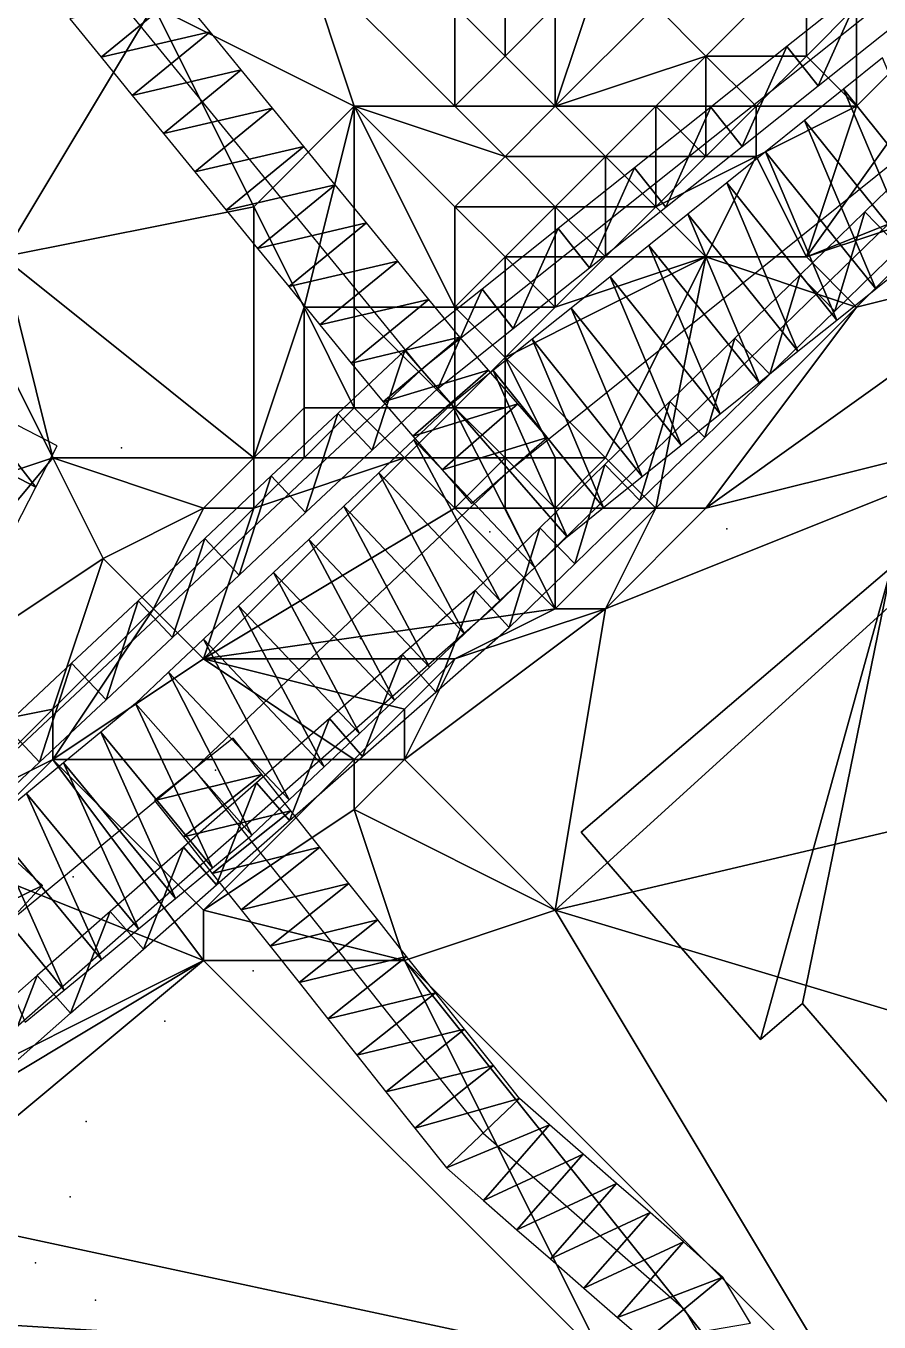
# Model space of a CAD drawing. Header units: metres. Extents: x -1103 to 901, y -902 to 905.
# Drawn here: x -177.1 to -143.1, y 219.6 to 271.2 of the extents above; entities that cross this region are included whole.
import ezdxf

# ---------------------------------------------------------------- set-up
doc = ezdxf.new("R2010")
doc.units = ezdxf.units.M
for name, color, linetype in [('OSM_BUILDING_FOOTPRINTS', 7, 'CONTINUOUS'), ('OSM_BUILDING_ROOFS', 1, 'CONTINUOUS'), ('OSM_BUILDING_WALLS', 8, 'CONTINUOUS'), ('OSM_ROAD_AXES', 2, 'CONTINUOUS'), ('OSM_ROAD_SURFACE', 9, 'CONTINUOUS'), ('OSM_TERRAIN', 3, 'CONTINUOUS'), ('OSM_TREES', 3, 'CONTINUOUS'), ('OSM_WATER_SURFACE', 5, 'CONTINUOUS'), ('OSM_WATERWAYS', 5, 'CONTINUOUS')]:
    doc.layers.add(name, color=color, linetype=linetype)

msp = doc.modelspace()

# ---------------------------------------------------------------- linework, layer by layer
at = {"layer": 'OSM_BUILDING_FOOTPRINTS'}
msp.add_polyline3d([(-154.963, 239.106, 18.336), (-142.616, 249.646, 18.336), (-141.477, 248.329, 18.336), (-126.157, 261.412, 18.336), (-118.187, 252.189, 18.336), (-119.325, 251.227, 18.336), (-117.524, 249.148, 18.336), (-142.395, 227.926, 18.336), (-146.153, 232.283, 18.336), (-147.833, 230.845, 18.336), (-154.963, 239.106, 18.336)], close=True, dxfattribs=at)
at = {"layer": 'OSM_BUILDING_ROOFS'}
for points in [[(-142.616, 249.646, 39.536), (-154.963, 239.106, 39.536), (-147.833, 230.845, 39.536)], [(-142.616, 249.646, 39.536), (-147.833, 230.845, 39.536), (-146.153, 232.283, 39.536)], [(-142.616, 249.646, 39.536), (-146.153, 232.283, 39.536), (-142.395, 227.926, 39.536)]]:
    msp.add_3dface(points, dxfattribs=at)
at = {"layer": 'OSM_BUILDING_WALLS'}
for points in [[(-142.616, 249.646, 18.336), (-154.963, 239.106, 18.336), (-154.963, 239.106, 39.536)], [(-142.616, 249.646, 18.336), (-154.963, 239.106, 39.536), (-142.616, 249.646, 39.536)], [(-154.963, 239.106, 18.336), (-147.833, 230.845, 18.336), (-147.833, 230.845, 39.536)], [(-154.963, 239.106, 18.336), (-147.833, 230.845, 39.536), (-154.963, 239.106, 39.536)], [(-147.833, 230.845, 18.336), (-146.153, 232.283, 18.336), (-146.153, 232.283, 39.536)], [(-147.833, 230.845, 18.336), (-146.153, 232.283, 39.536), (-147.833, 230.845, 39.536)], [(-146.153, 232.283, 18.336), (-142.395, 227.926, 18.336), (-142.395, 227.926, 39.536)], [(-146.153, 232.283, 18.336), (-142.395, 227.926, 39.536), (-146.153, 232.283, 39.536)]]:
    msp.add_3dface(points, dxfattribs=at)
at = {"layer": 'OSM_ROAD_AXES'}
for points in [[(-157.826, 253.505, 19.336), (-161.33, 257.519, 19.095), (-183.747, 284.924, 15.418), (-208.994, 315.767, 14.23), (-234.639, 347.573, 15.628), (-256.57, 375.209, 14.917), (-282.181, 405.676, 12.154), (-361.261, 499.721, 16.837)], [(-244.012, 181.29, 16.961), (-177.778, 235.512, 19.979), (-170.394, 241.606, 19.706), (-157.826, 253.505, 19.336), (-77.255, 318.222, 13.765)], [(-170.394, 241.606, 19.706), (-158.876, 227.118, 20.064), (-150.873, 220.118, 19.975), (-144.384, 209.103, 19.916), (-138.902, 197.182, 19.423), (-129.672, 178.669, 18.729), (-124.664, 167.234, 18.428), (-123.05, 163.739, 18.362)]]:
    msp.add_polyline3d(points, dxfattribs=at)
at = {"layer": 'OSM_ROAD_SURFACE'}
for points in [[(-170.99, 272.488, 17.378), (-175.332, 271.478, 17.269), (-174.086, 269.955, 17.486)], [(-169.745, 270.965, 17.611), (-170.99, 272.488, 17.378), (-174.086, 269.955, 17.486)], [(-169.745, 270.965, 17.611), (-174.086, 269.955, 17.486), (-172.841, 268.433, 17.714)], [(-168.5, 269.443, 17.84), (-169.745, 270.965, 17.611), (-172.841, 268.433, 17.714)], [(-140.14, 263.222, 18.858), (-142.974, 269.924, 18.487), (-144.523, 268.679, 18.585)], [(-168.5, 269.443, 17.84), (-172.841, 268.433, 17.714), (-171.596, 266.91, 17.951)], [(-167.254, 267.92, 18.067), (-168.5, 269.443, 17.84), (-171.596, 266.91, 17.951)], [(-141.689, 261.977, 18.946), (-144.523, 268.679, 18.585), (-146.073, 267.435, 18.773)], [(-141.689, 261.977, 18.946), (-140.14, 263.222, 18.858), (-144.523, 268.679, 18.585)], [(-167.254, 267.92, 18.067), (-171.596, 266.91, 17.951), (-170.35, 265.388, 18.187)], [(-166.009, 266.398, 18.294), (-167.254, 267.92, 18.067), (-170.35, 265.388, 18.187)], [(-143.238, 260.733, 19.033), (-146.073, 267.435, 18.773), (-147.622, 266.19, 19.018)], [(-143.238, 260.733, 19.033), (-141.689, 261.977, 18.946), (-146.073, 267.435, 18.773)], [(-166.009, 266.398, 18.294), (-170.35, 265.388, 18.187), (-169.105, 263.865, 18.423)], [(-164.763, 264.876, 18.386), (-166.009, 266.398, 18.294), (-169.105, 263.865, 18.423)], [(-144.788, 259.488, 19.162), (-147.622, 266.19, 19.018), (-149.171, 264.946, 19.08)], [(-144.788, 259.488, 19.162), (-143.238, 260.733, 19.033), (-147.622, 266.19, 19.018)], [(-164.763, 264.876, 18.386), (-169.105, 263.865, 18.423), (-167.859, 262.343, 18.606)], [(-163.518, 263.353, 18.637), (-164.763, 264.876, 18.386), (-167.859, 262.343, 18.606)], [(-146.337, 258.244, 19.292), (-149.171, 264.946, 19.08), (-150.721, 263.701, 19.112)], [(-146.337, 258.244, 19.292), (-144.788, 259.488, 19.162), (-149.171, 264.946, 19.08)], [(-147.887, 256.999, 19.422), (-150.721, 263.701, 19.112), (-152.27, 262.457, 19.246)], [(-147.887, 256.999, 19.422), (-146.337, 258.244, 19.292), (-150.721, 263.701, 19.112)], [(-163.518, 263.353, 18.637), (-167.859, 262.343, 18.606), (-166.614, 260.82, 18.643)], [(-162.273, 261.831, 18.768), (-163.518, 263.353, 18.637), (-166.614, 260.82, 18.643)], [(-149.436, 255.755, 19.551), (-152.27, 262.457, 19.246), (-153.82, 261.212, 19.433)], [(-149.436, 255.755, 19.551), (-147.887, 256.999, 19.422), (-152.27, 262.457, 19.246)], [(-162.273, 261.831, 18.768), (-166.614, 260.82, 18.643), (-165.369, 259.298, 18.742)], [(-161.027, 260.308, 18.9), (-162.273, 261.831, 18.768), (-165.369, 259.298, 18.742)], [(-150.986, 254.51, 19.681), (-153.82, 261.212, 19.433), (-155.369, 259.967, 19.596)], [(-150.986, 254.51, 19.681), (-149.436, 255.755, 19.551), (-153.82, 261.212, 19.433)], [(-161.027, 260.308, 18.9), (-165.369, 259.298, 18.742), (-164.123, 257.776, 18.886)], [(-159.801, 258.809, 19.089), (-161.027, 260.308, 18.9), (-164.123, 257.776, 18.886)], [(-152.535, 253.265, 19.784), (-155.369, 259.967, 19.596), (-156.919, 258.723, 19.716)], [(-152.535, 253.265, 19.784), (-150.986, 254.51, 19.681), (-155.369, 259.967, 19.596)], [(-159.801, 258.809, 19.089), (-164.123, 257.776, 18.886), (-162.858, 256.23, 18.98)], [(-158.655, 257.497, 19.598), (-159.801, 258.809, 19.089), (-162.858, 256.23, 18.98)], [(-154.085, 252.021, 19.834), (-156.919, 258.723, 19.716), (-158.468, 257.478, 19.645)], [(-154.085, 252.021, 19.834), (-152.535, 253.265, 19.784), (-156.919, 258.723, 19.716)], [(-158.655, 257.497, 19.598), (-162.858, 256.23, 18.98), (-161.669, 254.866, 19.55)], [(-157.487, 256.158, 19.582), (-158.655, 257.497, 19.598), (-161.669, 254.866, 19.55)], [(-155.527, 250.866, 19.875), (-158.468, 257.478, 19.645), (-160.125, 256.144, 19.251)], [(-155.527, 250.866, 19.875), (-154.085, 252.021, 19.834), (-158.468, 257.478, 19.645)], [(-179.389, 256.313, 18.689), (-180.234, 254.676, 18.794), (-176.679, 252.842, 18.863)], [(-179.389, 256.313, 18.689), (-176.679, 252.842, 18.863), (-175.835, 254.479, 18.756)], [(-157.487, 256.158, 19.582), (-161.669, 254.866, 19.55), (-160.501, 253.528, 19.554)], [(-156.816, 249.641, 19.692), (-160.125, 256.144, 19.251), (-161.629, 254.724, 19.611)], [(-156.319, 254.82, 19.469), (-157.487, 256.158, 19.582), (-160.501, 253.528, 19.554)], [(-156.816, 249.641, 19.692), (-155.527, 250.866, 19.875), (-160.125, 256.144, 19.251)], [(-180.234, 254.676, 18.794), (-177.524, 251.206, 18.986), (-176.679, 252.842, 18.863)], [(-158.212, 248.319, 19.903), (-161.629, 254.724, 19.611), (-163.025, 253.402, 19.745)], [(-158.212, 248.319, 19.903), (-156.816, 249.641, 19.692), (-161.629, 254.724, 19.611)], [(-156.319, 254.82, 19.469), (-160.501, 253.528, 19.554), (-159.332, 252.19, 19.691)], [(-159.609, 246.997, 19.848), (-163.025, 253.402, 19.745), (-164.421, 252.08, 19.722)], [(-159.609, 246.997, 19.848), (-158.212, 248.319, 19.903), (-163.025, 253.402, 19.745)], [(-161.005, 245.675, 19.747), (-164.421, 252.08, 19.722), (-165.818, 250.758, 19.698)], [(-161.005, 245.675, 19.747), (-159.609, 246.997, 19.848), (-164.421, 252.08, 19.722)], [(-162.402, 244.353, 19.73), (-165.818, 250.758, 19.698), (-167.214, 249.436, 19.675)], [(-162.402, 244.353, 19.73), (-161.005, 245.675, 19.747), (-165.818, 250.758, 19.698)], [(-163.798, 243.03, 19.715), (-167.214, 249.436, 19.675), (-168.611, 248.114, 19.651)], [(-163.798, 243.03, 19.715), (-162.402, 244.353, 19.73), (-167.214, 249.436, 19.675)], [(-165.195, 241.708, 19.705), (-168.611, 248.114, 19.651), (-170.007, 246.791, 19.643)], [(-165.195, 241.708, 19.705), (-163.798, 243.03, 19.715), (-168.611, 248.114, 19.651)], [(-166.591, 240.386, 19.722), (-170.007, 246.791, 19.643), (-171.404, 245.469, 19.724)], [(-166.591, 240.386, 19.722), (-165.195, 241.708, 19.705), (-170.007, 246.791, 19.643)], [(-168.075, 238.984, 19.739), (-171.404, 245.469, 19.724), (-172.712, 244.227, 19.82)], [(-168.075, 238.984, 19.739), (-166.591, 240.386, 19.722), (-171.404, 245.469, 19.724)], [(-169.643, 237.687, 19.756), (-172.712, 244.227, 19.82), (-174.098, 243.086, 19.817)], [(-169.643, 237.687, 19.756), (-168.075, 238.984, 19.739), (-172.712, 244.227, 19.82)], [(-171.12, 236.469, 19.872), (-174.098, 243.086, 19.817), (-175.575, 241.868, 19.805)], [(-171.12, 236.469, 19.872), (-169.643, 237.687, 19.756), (-174.098, 243.086, 19.817)], [(-171.959, 240.361, 19.773), (-167.677, 241.401, 19.73), (-168.828, 242.85, 19.76)], [(-172.596, 235.25, 20.046), (-175.575, 241.868, 19.805), (-177.052, 240.649, 19.873)], [(-172.596, 235.25, 20.046), (-171.12, 236.469, 19.872), (-175.575, 241.868, 19.805)], [(-171.959, 240.361, 19.773), (-170.808, 238.912, 19.765), (-167.677, 241.401, 19.73)], [(-170.808, 238.912, 19.765), (-166.525, 239.953, 19.722), (-167.677, 241.401, 19.73)], [(-174.073, 234.031, 20.052), (-177.052, 240.649, 19.873), (-178.529, 239.43, 19.936)], [(-174.073, 234.031, 20.052), (-172.596, 235.25, 20.046), (-177.052, 240.649, 19.873)], [(-170.808, 238.912, 19.765), (-169.656, 237.463, 19.757), (-166.525, 239.953, 19.722)], [(-169.656, 237.463, 19.757), (-165.373, 238.504, 20.043), (-166.525, 239.953, 19.722)], [(-175.555, 232.808, 20.052), (-178.529, 239.43, 19.936), (-180, 238.216, 19.959)], [(-175.555, 232.808, 20.052), (-174.073, 234.031, 20.052), (-178.529, 239.43, 19.936)], [(-169.656, 237.463, 19.757), (-168.504, 236.015, 19.855), (-165.373, 238.504, 20.043)], [(-168.504, 236.015, 19.855), (-164.221, 237.055, 20.115), (-165.373, 238.504, 20.043)], [(-180.276, 235.102, 20.021), (-176.418, 236.978, 20.014), (-177.556, 238.034, 19.983)], [(-177.101, 231.543, 20.051), (-175.555, 232.808, 20.052), (-180, 238.216, 19.959)], [(-180.276, 235.102, 20.021), (-179.138, 234.046, 20.03), (-176.418, 236.978, 20.014)], [(-168.504, 236.015, 19.855), (-167.352, 234.566, 20.045), (-164.221, 237.055, 20.115)], [(-167.352, 234.566, 20.045), (-163.069, 235.607, 20.188), (-164.221, 237.055, 20.115)], [(-167.352, 234.566, 20.045), (-166.2, 233.117, 20.131), (-163.069, 235.607, 20.188)], [(-166.2, 233.117, 20.131), (-161.918, 234.158, 20.262), (-163.069, 235.607, 20.188)], [(-166.2, 233.117, 20.131), (-165.049, 231.669, 20.112), (-161.918, 234.158, 20.262)], [(-165.049, 231.669, 20.112), (-160.766, 232.709, 20.256), (-161.918, 234.158, 20.262)], [(-165.049, 231.669, 20.112), (-163.897, 230.22, 20.094), (-160.766, 232.709, 20.256)], [(-163.897, 230.22, 20.094), (-159.614, 231.26, 20.231), (-160.766, 232.709, 20.256)], [(-163.897, 230.22, 20.094), (-162.745, 228.771, 20.076), (-159.614, 231.26, 20.231)], [(-162.745, 228.771, 20.076), (-158.462, 229.812, 20.206), (-159.614, 231.26, 20.231)], [(-162.745, 228.771, 20.076), (-161.593, 227.322, 20.057), (-158.462, 229.812, 20.206)], [(-161.593, 227.322, 20.057), (-157.426, 228.496, 20.182), (-158.462, 229.812, 20.206)], [(-161.593, 227.322, 20.057), (-160.326, 225.741, 20.037), (-157.426, 228.496, 20.182)], [(-160.326, 225.741, 20.037), (-156.225, 227.457, 20.206), (-157.426, 228.496, 20.182)], [(-160.326, 225.741, 20.037), (-158.859, 224.446, 20.031), (-156.225, 227.457, 20.206)], [(-158.859, 224.446, 20.031), (-154.891, 226.29, 20.231), (-156.225, 227.457, 20.206)], [(-158.859, 224.446, 20.031), (-157.525, 223.279, 20.026), (-154.891, 226.29, 20.231)], [(-157.525, 223.279, 20.026), (-153.558, 225.124, 20.256), (-154.891, 226.29, 20.231)], [(-157.525, 223.279, 20.026), (-156.191, 222.113, 20.02), (-153.558, 225.124, 20.256)], [(-156.191, 222.113, 20.02), (-152.224, 223.957, 20.281), (-153.558, 225.124, 20.256)], [(-156.191, 222.113, 20.02), (-154.857, 220.946, 20.006), (-152.224, 223.957, 20.281)], [(-154.857, 220.946, 20.006), (-150.89, 222.79, 20.306), (-152.224, 223.957, 20.281)], [(-154.857, 220.946, 20.006), (-153.523, 219.779, 19.99), (-150.89, 222.79, 20.306)], [(-153.523, 219.779, 19.99), (-149.33, 221.391, 20.329), (-150.89, 222.79, 20.306)], [(-153.523, 219.779, 19.99), (-152.416, 218.845, 19.978), (-149.33, 221.391, 20.329)], [(-152.416, 218.845, 19.978), (-148.223, 219.56, 20.261), (-149.33, 221.391, 20.329)]]:
    msp.add_3dface(points, dxfattribs=at)
at = {"layer": 'OSM_TERRAIN'}
for points in [[(-144, 268, 18.8), (-146, 262, 19.276), (-136, 276, 17.995)], [(-146, 262, 19.276), (-136, 266, 18.473), (-136, 276, 17.995)], [(-144, 268, 18.8), (-136, 276, 17.995), (-144, 272, 17.644)], [(-178, 262, 18.012), (-172, 272, 17.345), (-186, 274, 16.403)], [(-172, 272, 17.345), (-164, 268, 18.151), (-166, 274, 17.344)], [(-164, 268, 18.151), (-160, 268, 18.104), (-166, 274, 17.344)], [(-160, 268, 18.104), (-160, 272, 14.393), (-166, 274, 17.344)], [(-156, 272, 15.19), (-156, 268, 18.556), (-154, 274, 14.906)], [(-156, 268, 18.556), (-152, 272, 18.288), (-154, 274, 14.906)], [(-150, 270, 18.561), (-146, 274, 18.173), (-152, 272, 18.288)], [(-150, 270, 18.561), (-146, 270, 17.96), (-146, 274, 18.173)], [(-146, 270, 17.96), (-144, 272, 17.644), (-146, 274, 18.173)], [(-178, 262, 18.012), (-168, 264, 18.428), (-172, 272, 17.345)], [(-168, 264, 18.428), (-164, 268, 18.151), (-172, 272, 17.345)], [(-160, 268, 18.104), (-158, 270, 15.573), (-160, 272, 14.393)], [(-158, 270, 15.573), (-158, 272, 13.724), (-160, 272, 14.393)], [(-156, 268, 18.556), (-156, 272, 15.19), (-158, 270, 15.573)], [(-158, 270, 15.573), (-156, 272, 15.19), (-158, 272, 13.724)], [(-156, 268, 18.556), (-150, 270, 18.561), (-152, 272, 18.288)], [(-146, 270, 17.96), (-144, 268, 18.8), (-144, 272, 17.644)], [(-160, 268, 18.104), (-156, 268, 18.556), (-158, 270, 15.573)], [(-152, 268, 18.729), (-150, 270, 18.561), (-156, 268, 18.556)], [(-152, 268, 18.729), (-150, 268, 17.98), (-150, 270, 18.561)], [(-150, 268, 17.98), (-148, 268, 18.248), (-150, 270, 18.561)], [(-148, 268, 18.248), (-146, 270, 17.96), (-150, 270, 18.561)], [(-148, 268, 18.248), (-144, 268, 18.8), (-146, 270, 17.96)], [(-168, 264, 18.428), (-166, 260, 18.618), (-164, 268, 18.151)], [(-164, 260, 18.91), (-164, 268, 18.151), (-166, 260, 18.618)], [(-164, 260, 18.91), (-160, 260, 18.868), (-164, 268, 18.151)], [(-164, 268, 18.151), (-160, 260, 18.868), (-160, 264, 18.769)], [(-160, 264, 18.769), (-158, 266, 18.663), (-164, 268, 18.151)], [(-164, 268, 18.151), (-158, 266, 18.663), (-160, 268, 18.104)], [(-158, 266, 18.663), (-156, 268, 18.556), (-160, 268, 18.104)], [(-158, 266, 18.663), (-154, 266, 18.873), (-156, 268, 18.556)], [(-154, 266, 18.873), (-152, 268, 18.729), (-156, 268, 18.556)], [(-154, 266, 18.873), (-152, 266, 18.105), (-152, 268, 18.729)], [(-152, 266, 18.105), (-150, 266, 18.555), (-152, 268, 18.729)], [(-150, 266, 18.555), (-150, 268, 17.98), (-152, 268, 18.729)], [(-150, 266, 18.555), (-148, 266, 18.986), (-148, 268, 18.248)], [(-150, 266, 18.555), (-148, 268, 18.248), (-150, 268, 17.98)], [(-148, 266, 18.986), (-144, 268, 18.8), (-148, 268, 18.248)], [(-148, 266, 18.986), (-146, 262, 19.276), (-144, 268, 18.8)], [(-160, 264, 18.769), (-156, 264, 18.763), (-158, 266, 18.663)], [(-156, 264, 18.763), (-154, 266, 18.873), (-158, 266, 18.663)], [(-156, 264, 18.763), (-154, 264, 18.376), (-154, 266, 18.873)], [(-154, 264, 18.376), (-152, 264, 18.867), (-154, 266, 18.873)], [(-152, 264, 18.867), (-152, 266, 18.105), (-154, 266, 18.873)], [(-150, 262, 19.43), (-148, 266, 18.986), (-152, 264, 18.867)], [(-152, 264, 18.867), (-148, 266, 18.986), (-150, 266, 18.555)], [(-152, 264, 18.867), (-150, 266, 18.555), (-152, 266, 18.105)], [(-150, 262, 19.43), (-146, 262, 19.276), (-148, 266, 18.986)], [(-140, 264, 18.673), (-136, 266, 18.473), (-146, 262, 19.276)], [(-178, 262, 18.012), (-168, 254, 19.259), (-168, 264, 18.428)], [(-168, 254, 19.259), (-166, 260, 18.618), (-168, 264, 18.428)], [(-160, 260, 18.868), (-158, 262, 18.574), (-160, 264, 18.769)], [(-158, 262, 18.574), (-156, 264, 18.763), (-160, 264, 18.769)], [(-158, 262, 18.574), (-156, 262, 18.625), (-156, 264, 18.763)], [(-156, 262, 18.625), (-154, 262, 19.198), (-156, 264, 18.763)], [(-154, 262, 19.198), (-154, 264, 18.376), (-156, 264, 18.763)], [(-154, 262, 19.198), (-150, 262, 19.43), (-152, 264, 18.867)], [(-154, 262, 19.198), (-152, 264, 18.867), (-154, 264, 18.376)], [(-144, 260, 19.049), (-140, 264, 18.673), (-146, 262, 19.276)], [(-144, 260, 19.049), (-136, 262, 19.443), (-140, 264, 18.673)], [(-176, 254, 18.731), (-178, 262, 18.012), (-178, 258, 18.619)], [(-176, 254, 18.731), (-168, 254, 19.259), (-178, 262, 18.012)], [(-160, 260, 18.868), (-158, 260, 18.887), (-158, 262, 18.574)], [(-154, 254, 19.769), (-150, 262, 19.43), (-158, 258, 19.731)], [(-158, 258, 19.731), (-150, 262, 19.43), (-156, 260, 19.524)], [(-158, 260, 18.887), (-156, 260, 19.524), (-158, 262, 18.574)], [(-156, 260, 19.524), (-156, 262, 18.625), (-158, 262, 18.574)], [(-156, 260, 19.524), (-150, 262, 19.43), (-154, 262, 19.198)], [(-156, 260, 19.524), (-154, 262, 19.198), (-156, 262, 18.625)], [(-152, 252, 19.746), (-150, 262, 19.43), (-154, 254, 19.769)], [(-152, 252, 19.746), (-144, 260, 19.049), (-150, 262, 19.43)], [(-150, 252, 20.141), (-136, 262, 19.443), (-144, 260, 19.049)], [(-150, 252, 20.141), (-134, 256, 20.505), (-136, 262, 19.443)], [(-150, 262, 19.43), (-144, 260, 19.049), (-146, 262, 19.276)], [(-168, 254, 19.259), (-166, 256, 19.202), (-166, 260, 18.618)], [(-166, 256, 19.202), (-164, 256, 18.809), (-166, 260, 18.618)], [(-164, 256, 18.809), (-164, 260, 18.91), (-166, 260, 18.618)], [(-164, 256, 18.809), (-160, 256, 19.212), (-164, 260, 18.91)], [(-160, 256, 19.212), (-160, 260, 18.868), (-164, 260, 18.91)], [(-160, 256, 19.212), (-158, 258, 19.731), (-160, 260, 18.868)], [(-158, 258, 19.731), (-158, 260, 18.887), (-160, 260, 18.868)], [(-158, 258, 19.731), (-156, 260, 19.524), (-158, 260, 18.887)], [(-152, 252, 19.746), (-150, 252, 20.141), (-144, 260, 19.049)], [(-182, 252, 18.851), (-176, 254, 18.731), (-178, 258, 18.619)], [(-160, 256, 19.212), (-158, 256, 19.212), (-158, 258, 19.731)], [(-158, 254, 19.285), (-156, 254, 19.312), (-158, 258, 19.731)], [(-158, 254, 19.285), (-158, 258, 19.731), (-158, 256, 19.212)], [(-156, 254, 19.312), (-154, 254, 19.769), (-158, 258, 19.731)], [(-168, 254, 19.259), (-166, 254, 18.634), (-166, 256, 19.202)], [(-166, 254, 18.634), (-164, 256, 18.809), (-166, 256, 19.202)], [(-166, 254, 18.634), (-162, 254, 19.815), (-164, 256, 18.809)], [(-162, 254, 19.815), (-160, 256, 19.212), (-164, 256, 18.809)], [(-162, 254, 19.815), (-160, 254, 19.212), (-160, 256, 19.212)], [(-160, 254, 19.212), (-158, 254, 19.285), (-160, 256, 19.212)], [(-158, 254, 19.285), (-158, 256, 19.212), (-160, 256, 19.212)], [(-156, 236, 20.67), (-122, 244, 20.664), (-134, 256, 20.505)], [(-156, 236, 20.67), (-134, 256, 20.505), (-154, 248, 20.315)], [(-154, 248, 20.315), (-134, 256, 20.505), (-150, 252, 20.141)], [(-186, 242, 19.445), (-174, 250, 19.228), (-176, 254, 18.731)], [(-186, 242, 19.445), (-176, 254, 18.731), (-182, 252, 18.851)], [(-174, 250, 19.228), (-170, 252, 19.197), (-176, 254, 18.731)], [(-176, 254, 18.731), (-170, 252, 19.197), (-168, 254, 19.259)], [(-170, 246, 19.798), (-162, 254, 19.815), (-168, 252, 18.701)], [(-170, 246, 19.798), (-160, 252, 19.809), (-162, 254, 19.815)], [(-170, 252, 19.197), (-168, 252, 18.701), (-168, 254, 19.259)], [(-168, 252, 18.701), (-166, 254, 18.634), (-168, 254, 19.259)], [(-168, 252, 18.701), (-162, 254, 19.815), (-166, 254, 18.634)], [(-160, 252, 19.809), (-160, 254, 19.212), (-162, 254, 19.815)], [(-160, 252, 19.809), (-158, 252, 19.312), (-158, 254, 19.285)], [(-160, 252, 19.809), (-158, 254, 19.285), (-160, 254, 19.212)], [(-158, 252, 19.312), (-156, 252, 19.82), (-158, 254, 19.285)], [(-156, 252, 19.82), (-156, 254, 19.312), (-158, 254, 19.285)], [(-156, 252, 19.82), (-154, 254, 19.769), (-156, 254, 19.312)], [(-156, 252, 19.82), (-152, 252, 19.746), (-154, 254, 19.769)], [(-174, 250, 19.228), (-172, 248, 18.839), (-170, 252, 19.197)], [(-172, 248, 18.839), (-170, 246, 19.798), (-168, 252, 18.701)], [(-172, 248, 18.839), (-168, 252, 18.701), (-170, 252, 19.197)], [(-170, 246, 19.798), (-156, 248, 19.87), (-160, 252, 19.809)], [(-156, 248, 19.87), (-158, 252, 19.312), (-160, 252, 19.809)], [(-156, 248, 19.87), (-156, 252, 19.82), (-158, 252, 19.312)], [(-156, 248, 19.87), (-154, 248, 20.315), (-152, 252, 19.746)], [(-156, 248, 19.87), (-152, 252, 19.746), (-156, 252, 19.82)], [(-154, 248, 20.315), (-150, 252, 20.141), (-152, 252, 19.746)], [(-186, 242, 19.445), (-176, 244, 19.078), (-174, 250, 19.228)], [(-176, 244, 19.078), (-172, 248, 18.839), (-174, 250, 19.228)], [(-176, 244, 19.078), (-176, 242, 19.759), (-172, 248, 18.839)], [(-176, 242, 19.759), (-170, 246, 19.798), (-172, 248, 18.839)], [(-160, 246, 19.694), (-156, 248, 19.87), (-170, 246, 19.798)], [(-162, 242, 20.072), (-156, 236, 20.67), (-154, 248, 20.315)], [(-162, 242, 20.072), (-154, 248, 20.315), (-160, 246, 19.694)], [(-160, 246, 19.694), (-154, 248, 20.315), (-156, 248, 19.87)], [(-176, 242, 19.759), (-164, 242, 19.643), (-170, 246, 19.798)], [(-164, 242, 19.643), (-162, 244, 19.668), (-170, 246, 19.798)], [(-162, 244, 19.668), (-160, 246, 19.694), (-170, 246, 19.798)], [(-162, 244, 19.668), (-162, 242, 20.072), (-160, 246, 19.694)], [(-180, 240, 19.507), (-176, 244, 19.078), (-186, 242, 19.445)], [(-180, 240, 19.507), (-176, 242, 19.759), (-176, 244, 19.078)], [(-164, 242, 19.643), (-162, 242, 20.072), (-162, 244, 19.668)], [(-136, 230, 21.041), (-122, 244, 20.664), (-156, 236, 20.67)], [(-180, 238, 19.958), (-176, 242, 19.759), (-180, 240, 19.507)], [(-180, 238, 19.958), (-170, 234, 20.02), (-176, 242, 19.759)], [(-170, 234, 20.02), (-170, 236, 19.713), (-176, 242, 19.759)], [(-170, 236, 19.713), (-164, 242, 19.643), (-176, 242, 19.759)], [(-170, 236, 19.713), (-164, 240, 20.075), (-164, 242, 19.643)], [(-164, 240, 20.075), (-162, 242, 20.072), (-164, 242, 19.643)], [(-164, 240, 20.075), (-156, 236, 20.67), (-162, 242, 20.072)], [(-170, 236, 19.713), (-162, 234, 20.205), (-164, 240, 20.075)], [(-162, 234, 20.205), (-156, 236, 20.67), (-164, 240, 20.075)], [(-182, 228, 19.997), (-170, 234, 20.02), (-180, 238, 19.958)], [(-170, 234, 20.02), (-162, 234, 20.205), (-170, 236, 19.713)], [(-162, 234, 20.205), (-144, 216, 20.305), (-156, 236, 20.67)], [(-144, 216, 20.305), (-136, 230, 21.041), (-156, 236, 20.67)], [(-154, 218, 19.893), (-170, 234, 20.02), (-182, 224, 20)], [(-180, 228, 19.692), (-170, 234, 20.02), (-182, 228, 19.997)], [(-180, 228, 19.692), (-182, 224, 20), (-170, 234, 20.02)], [(-154, 218, 19.893), (-162, 234, 20.205), (-170, 234, 20.02)], [(-154, 218, 19.893), (-146, 214, 19.87), (-162, 234, 20.205)], [(-146, 214, 19.87), (-144, 216, 20.305), (-162, 234, 20.205)], [(-134, 218, 20.891), (-136, 230, 21.041), (-144, 216, 20.305)], [(-154, 218, 19.893), (-182, 224, 20), (-186, 220, 19.913)], [(-184, 216, 19.532), (-154, 218, 19.893), (-186, 220, 19.913)]]:
    msp.add_3dface(points, dxfattribs=at)
at = {"layer": 'OSM_TREES'}
for p in [(-173.268, 254.401, 18.882), (-158.6, 251.061, 19.709), (-149.171, 251.183, 20.25), (-163.751, 246.814, 19.821), (-169.532, 241.572, 19.697), (-175.191, 237.326, 19.938), (-168.028, 233.577, 20.053), (-171.543, 231.586, 20.012), (-174.683, 227.583, 19.999), (-175.313, 224.586, 19.985), (-176.694, 221.965, 19.961), (-174.307, 220.472, 19.931)]:
    msp.add_point(p, dxfattribs=at)
at = {"layer": 'OSM_WATER_SURFACE'}
for points in [[(-143.737, 272.791, 18.161), (-146.773, 270.376, 18.389), (-145.528, 268.811, 18.41)], [(-143.737, 272.791, 18.161), (-145.528, 268.811, 18.41), (-142.492, 271.226, 18.202)], [(-146.773, 270.376, 18.389), (-149.809, 267.961, 18.594), (-148.564, 266.396, 18.768)], [(-146.773, 270.376, 18.389), (-148.564, 266.396, 18.768), (-145.528, 268.811, 18.41)], [(-149.809, 267.961, 18.594), (-152.845, 265.547, 18.769), (-151.6, 263.981, 18.965)], [(-149.809, 267.961, 18.594), (-151.6, 263.981, 18.965), (-148.564, 266.396, 18.768)], [(-141.019, 266.373, 18.885), (-143.679, 263.795, 19.119), (-142.285, 262.36, 19.119)], [(-152.845, 265.547, 18.769), (-155.881, 263.132, 18.916), (-154.636, 261.566, 19.261)], [(-152.845, 265.547, 18.769), (-154.636, 261.566, 19.261), (-151.6, 263.981, 18.965)], [(-143.679, 263.795, 19.119), (-146.267, 261.279, 19.331), (-144.873, 259.845, 19.331)], [(-143.679, 263.795, 19.119), (-144.873, 259.845, 19.331), (-142.285, 262.36, 19.119)], [(-155.881, 263.132, 18.916), (-158.916, 260.717, 19.026), (-157.671, 259.152, 19.4)], [(-155.881, 263.132, 18.916), (-157.671, 259.152, 19.4), (-154.636, 261.566, 19.261)], [(-146.267, 261.279, 19.331), (-148.855, 258.764, 19.51), (-147.462, 257.33, 19.51)], [(-146.267, 261.279, 19.331), (-147.462, 257.33, 19.51), (-144.873, 259.845, 19.331)], [(-158.916, 260.717, 19.026), (-161.983, 258.277, 19.104), (-160.677, 256.762, 19.204)], [(-158.916, 260.717, 19.026), (-160.677, 256.762, 19.204), (-157.671, 259.152, 19.4)], [(-148.855, 258.764, 19.51), (-151.444, 256.249, 19.672), (-150.05, 254.815, 19.656)], [(-148.855, 258.764, 19.51), (-150.05, 254.815, 19.656), (-147.462, 257.33, 19.51)], [(-161.983, 258.277, 19.104), (-164.662, 255.765, 19.158), (-163.294, 254.307, 19.419)], [(-161.983, 258.277, 19.104), (-163.294, 254.307, 19.419), (-160.677, 256.762, 19.204)], [(-151.444, 256.249, 19.672), (-154.032, 253.734, 19.822), (-152.638, 252.3, 19.806)], [(-151.444, 256.249, 19.672), (-152.638, 252.3, 19.806), (-150.05, 254.815, 19.656)], [(-164.662, 255.765, 19.158), (-167.31, 253.282, 19.206), (-165.942, 251.823, 19.371)], [(-164.662, 255.765, 19.158), (-165.942, 251.823, 19.371), (-163.294, 254.307, 19.419)], [(-154.032, 253.734, 19.822), (-156.62, 251.219, 19.825), (-155.226, 249.785, 19.883)], [(-154.032, 253.734, 19.822), (-155.226, 249.785, 19.883), (-152.638, 252.3, 19.806)], [(-167.31, 253.282, 19.206), (-169.958, 250.798, 19.259), (-168.59, 249.339, 19.32)], [(-167.31, 253.282, 19.206), (-168.59, 249.339, 19.32), (-165.942, 251.823, 19.371)], [(-169.958, 250.798, 19.259), (-172.607, 248.315, 19.322), (-171.238, 246.856, 19.363)], [(-169.958, 250.798, 19.259), (-171.238, 246.856, 19.363), (-168.59, 249.339, 19.32)], [(-156.62, 251.219, 19.825), (-159.189, 248.722, 19.893), (-157.833, 247.252, 19.858)], [(-156.62, 251.219, 19.825), (-157.833, 247.252, 19.858), (-155.226, 249.785, 19.883)], [(-159.189, 248.722, 19.893), (-162.08, 246.18, 19.853), (-160.76, 244.678, 19.853)], [(-159.189, 248.722, 19.893), (-160.76, 244.678, 19.853), (-157.833, 247.252, 19.858)], [(-172.607, 248.315, 19.322), (-175.255, 245.831, 19.398), (-173.887, 244.372, 19.549)], [(-172.607, 248.315, 19.322), (-173.887, 244.372, 19.549), (-171.238, 246.856, 19.363)], [(-162.08, 246.18, 19.853), (-164.989, 243.623, 19.843), (-163.669, 242.121, 19.843)], [(-162.08, 246.18, 19.853), (-163.669, 242.121, 19.843), (-160.76, 244.678, 19.853)], [(-175.255, 245.831, 19.398), (-177.903, 243.348, 19.482), (-176.535, 241.889, 19.722)], [(-175.255, 245.831, 19.398), (-176.535, 241.889, 19.722), (-173.887, 244.372, 19.549)], [(-164.989, 243.623, 19.843), (-167.898, 241.066, 19.831), (-166.578, 239.564, 19.831)], [(-164.989, 243.623, 19.843), (-166.578, 239.564, 19.831), (-163.669, 242.121, 19.843)], [(-177.903, 243.348, 19.482), (-179.19, 239.398, 19.835), (-176.535, 241.889, 19.722)], [(-167.898, 241.066, 19.831), (-170.807, 238.508, 19.82), (-169.486, 237.006, 19.82)], [(-167.898, 241.066, 19.831), (-169.486, 237.006, 19.82), (-166.578, 239.564, 19.831)], [(-170.807, 238.508, 19.82), (-173.716, 235.951, 20.029), (-172.395, 234.449, 20.058)], [(-170.807, 238.508, 19.82), (-172.395, 234.449, 20.058), (-169.486, 237.006, 19.82)], [(-173.716, 235.951, 20.029), (-176.625, 233.394, 20.044), (-175.304, 231.892, 20.057)], [(-173.716, 235.951, 20.029), (-175.304, 231.892, 20.057), (-172.395, 234.449, 20.058)], [(-176.625, 233.394, 20.044), (-179.534, 230.837, 20.044), (-178.213, 229.335, 19.881)], [(-176.625, 233.394, 20.044), (-178.213, 229.335, 19.881), (-175.304, 231.892, 20.057)]]:
    msp.add_3dface(points, dxfattribs=at)
at = {"layer": 'OSM_WATERWAYS'}
for points in [[(174.23, 529.858, 14.134), (133.762, 495.487, 12.985), (94.941, 461.226, 7.684), (56.021, 429.852, 8.308), (23.744, 403.587, 11.901), (-12.612, 370.896, 14.729), (-49.842, 336.724, 14.854), (-68.6, 317.835, 13.8), (-75.099, 313.81, 14.092), (-107.244, 287.711, 16.192), (-140.394, 265.593, 18.761), (-158.511, 247.987, 19.854), (-231.234, 184.054, 16.372), (-192.335, 140.559, 13.465), (-186.952, 136.833, 13.246), (-188.356, 116.451, 11.793)], [(82.041, 464.102, 8.984), (65.593, 447.579, 8.423), (38.158, 427.01, 8.948), (1.625, 395.149, 13.178), (-21.522, 376.072, 14.003), (-118.828, 291.327, 16.073), (-161.33, 257.519, 19.095), (-179.867, 240.135, 19.492), (-235.909, 189.562, 16.75), (-231.234, 184.054, 16.372)]]:
    msp.add_polyline3d(points, dxfattribs=at)

doc.saveas('drawing.dxf')
